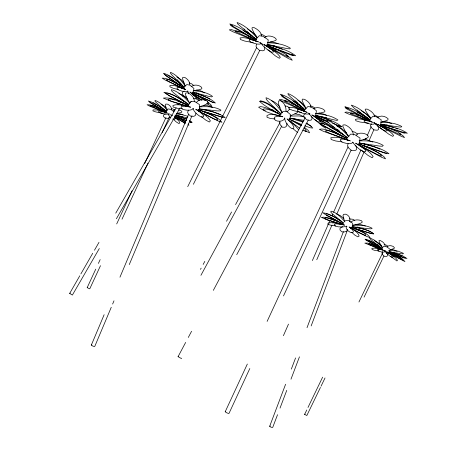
<?xml version="1.0" encoding="UTF-8"?>
<svg xmlns="http://www.w3.org/2000/svg" width="450" height="450" viewBox="0 0 450 450"><rect width="100%" height="100%" fill="white"/><g stroke="black" fill="none" stroke-linecap="round" stroke-linejoin="round"><path stroke-width="0.67" d="M171.332 109.485C171.765 106.982 169.639 105.188 167.619 104.192L165.876 104.068L165.369 104.788L165.915 107.381L167.209 110.424M199.417 109.192L199.524 104.631L194.777 101.492L191.194 101.413L188.708 104.4M195.953 113.141L195.384 115.453L193.838 116.308L190.721 116.218L188.319 114.052L187.627 112.281L188.443 110.081M287.016 123.463L286.464 126.248L285.069 127.26L282.313 127.221L280.266 124.881L279.709 122.895L279.917 121.421M380.818 124.605L381.195 119.751L376.104 116.696L372.746 116.353L369.827 119.672M359.561 143.381L360.028 138.082L354.482 134.426L350.64 134.123L347.4 137.593M267.632 45.039L268.228 39.825L262.986 36.27L259.29 35.707L256.078 39.139M315.759 115.734L316.395 110.711L311.647 107.224L307.991 106.453L303.699 110.706M290.137 118.462L290.61 114.711L286.509 111.246L283.354 111.33L280.822 113.349M193.309 92.61L193.916 88.431L190.041 85.191L186.823 84.561L183.471 87.671M349.605 221.732C350.843 218.559 348.958 215.235 345.769 214.211L343.671 214.301L343.012 215.263L343.558 218.374L344.993 221.929M195.975 98.972L196.262 98.145L195.615 97.048L190.148 92.104M297.923 111.319L297.591 112.247L296.162 113.366L290.081 115.942M277.537 414.697L272.807 427.191L272.295 427.5L270.726 427.061L269.668 426.313L285.604 384.233M291.33 369.113L295.566 357.936M307.018 327.69L343.378 231.699M280.024 408.122L286.751 390.369M290.981 379.192L299.452 356.839M311.152 325.935L347.512 229.944M111.263 307.288L94.899 346.106L94.539 346.551L92.751 346.056L91.322 345.116L104.141 314.707M119.953 277.189L188.668 114.159M112.624 304.054L113.991 300.819M129.257 264.594L191.97 115.796M312.368 260.561L328.196 224.511M328.764 223.228L330.176 220.005M330.744 218.722L331.307 217.434M332.156 215.499L332.724 214.217M333.568 212.282L360.99 149.844M365.512 139.551L366.081 138.263M367.211 135.686L371.166 126.675M283.404 335.706L288.489 324.118M316.761 259.751L332.021 224.994M332.871 223.065L333.433 221.777M334.001 220.489L334.569 219.201M336.831 214.054L363.966 152.257M369.056 140.67L373.86 129.729M100.491 265.68L89.865 288.608L89.46 288.81L87.188 287.629L95.743 269.156M98.398 263.424L100.17 259.605M116.696 223.937L132.036 190.817M144.726 163.429L165.971 117.574M122.029 219.184L147.994 163.136M162.157 132.564L169.239 117.281M249.829 368.499L229.162 413.061L228.842 413.516L226.862 412.875L225.197 411.778L247.337 364.039M267.12 321.39L348.013 146.976M283.489 295.931L351.096 150.165M385.459 251.049C384.058 253.221 380.672 251.708 378.776 251.218L377.662 250.003L377.814 249.373L379.558 249.294L383.259 250.178M346.489 226.102C344.987 228.994 348.587 231.441 350.764 232.537L352.879 232.408L353.464 231.632L352.44 229.787L349.138 226.907M320.451 387.428L306.849 415.496L304.633 414.405L306.771 409.984M307.991 407.458L322.633 377.151M358.937 302.006L382.427 253.384M321.064 386.168L325.029 377.955M364.078 297.129L383.906 256.084M187.729 186.649L256.618 47.655M193.388 184.281L259.785 50.316M348.092 143.64L347.574 145.946L348.536 147.909L351.371 150.401L354.769 150.66L356.338 149.816L356.743 148.652L356.574 147.375L355.596 145.136M181.693 358.189L181.305 358.481L178.071 356.681L185.653 342.422M188.291 337.466L191.582 331.267M213.334 290.357L305.286 117.422M236.728 254.678L308.244 120.172M169.926 116.888C169.155 118.834 166.612 118.406 165.004 118.041L163.507 116.499L163.328 115.386L163.789 114.722L165.465 114.002M200.475 269.381L201.144 268.149M203.153 264.442L204.823 261.36M226.547 221.243L231.559 211.984M235.569 204.581L280.024 122.496M200.931 275.31L281.812 125.949M347.743 229.703C346.821 232.059 343.89 232.149 341.769 231.778L340.065 230.062L339.913 228.707L340.526 227.801L342.641 226.637M99.304 248.546L72.394 295.059L69.683 293.411L79.802 275.777M80.848 273.954L92.717 253.277M94.461 250.234L99 242.331M115.751 213.143L176.13 107.933M177.874 104.889L178.926 103.067M182.762 96.379L183.459 95.164M116.404 218.745L179.927 108.067M181.322 105.632L182.019 104.417M284.957 118.131C283.281 121.708 278.544 121.849 275.377 120.358L274.14 118.389L274.545 117.174L277.138 116.336L282.358 116.499M168.823 113.636L168.621 115.133L170.662 117.742M304.633 414.405L304.819 414.124M256.562 44.274L255.988 46.187L256.854 47.976L259.521 50.366L262.789 50.816L264.324 50.181L264.752 49.219L264.189 46.986M225.197 411.778L225.518 411.322M287.094 111.892L289.631 109.198M91.322 345.116L91.688 344.666M187.493 105.891L191.194 101.413M382.742 251.629C380.953 253.125 382.933 255.409 384.368 256.292L386.415 256.466L387.343 255.954L387.439 254.441L386.657 252.759M353.211 142.346C350.179 145.018 345.459 143.1 342.107 142.206L340.296 140.254L340.588 139.236L343.553 139.112L349.791 140.535M196.121 102.645C198.602 99.405 203.068 99.039 206.612 100.642L208.08 102.33L207.562 103.517L203.951 105.339L199.232 106.802M164.914 111.971L167.901 108.9L170.814 109.384L173.919 111.684M381.769 248.344L383.816 246.268L386.117 246.471L389.498 248.754M371.498 123.874L370.553 125.19L370.626 126.253L371.588 127.873L374.214 129.966L377.207 130.224L378.523 129.566L378.546 127.637L377.269 125.505M375.244 123.576C372.386 125.229 368.679 123.491 365.771 122.828L364.056 121.224L364.224 120.437L366.733 120.521L372.139 122.04M193.5 108.579C190.463 111.161 185.951 110.278 182.481 109.26L181.029 107.528L181.463 106.549L184.455 106.2L190.502 107.061M387.056 246.864C388.693 245.081 391.286 245.582 393.249 246.471L394.38 247.646L394.161 248.422L388.901 250.341M69.683 293.411L70.065 293.113M356.203 135.118C358.948 132.216 363.234 132.975 366.525 134.404L368.359 136.299L367.959 137.554L364.213 139.359L359.184 140.737M178.071 356.681L178.459 356.389M377.438 117.686C380.424 114.874 385.554 116.089 388.147 118.834L387.883 119.829L386.533 120.617L380.931 122.242M326.61 127.378L325.496 128.16L321.829 125.73L314.893 119.419M191.16 86.704C193.922 84.296 197.893 84.825 200.846 86.614L201.954 88.183L201.33 89.055L197.854 90.034L193.438 90.579M350.618 222.227C353.672 219.746 357.885 219.184 361.507 220.748L362.34 222.041C359.887 224.364 356.085 224.297 352.969 225.169M264.639 37.446C267.525 34.959 271.519 36.101 274.607 37.524L276.322 39.279L275.895 40.331L272.233 41.693L267.345 42.621M269.668 426.313L270.174 426.004M261.54 43.616C258.097 45.096 254.126 43.251 250.824 42.221L249.137 40.416L249.446 39.589L252.315 39.836L258.289 41.794M184.168 91.086L182.621 92.194L182.284 93.161L182.683 94.708L184.196 96.413M87.188 287.629L87.598 287.426M305.454 113.766L303.919 114.823L303.677 115.808L304.307 117.456L306.669 119.762L309.864 120.369L311.49 119.908L312.137 118.153L311.462 116.066M313.633 108.692C316.744 106.65 320.552 107.882 323.589 109.406L325.041 111.066L324.461 111.96L320.653 112.956L315.714 113.513M173.216 110.453L174.617 109.913M188.055 91.164C184.719 92.362 181.063 91.024 177.998 89.685L176.912 88.076L177.429 87.379L180.18 87.66L185.546 89.488M347.017 226.294L342.517 226.997L338.271 226.817L335.025 226.001L334.204 224.668L335.014 223.987L336.544 223.841L344.616 225.051M309.763 114.008L306.596 114.047L302.406 113.169L298.693 111.724L297.27 110.019L297.737 109.333L299.053 109.412L306.759 112.174M349.346 218.869L353.115 219.324L354.51 220.292M176.766 113.422L181.26 112.522L181.952 111.909L181.176 110.812L178.425 109.839M169.678 114.052L166.725 114.188L162.101 113.546L159.334 112.607L158.569 111.471L159.193 111.009L160.425 111.06L167.018 112.916M290.087 116.083L299.098 115.931L304.155 116.933M199.243 106.931C206.572 106.453 214.391 106.318 220.956 110.121L220.016 110.931L217.226 110.914L199.221 108.889M352.946 225.264C359.438 225.152 366.362 224.972 372.184 228.291L370.98 228.836L368.319 228.718L352.389 226.732M359.213 140.873C367.419 140.653 376.071 141.064 383.282 145.446L382.41 146.256L379.412 146.076L359.19 142.965M355.601 224.342L360.776 224.556L365.439 226.046M390.015 249.564L393.435 249.773L397.159 251.241M381.021 122.484C388.114 122.355 395.483 122.94 401.782 126.506L401.085 127.125L398.458 126.917L380.694 124.234M388.918 250.425L398.137 251.139L403.464 253.361L402.958 253.862L401.158 253.744L389.25 251.775M274.939 118.941L270.596 118.569L267.047 117.309L266.951 115.532C270.253 113.462 274.404 114.941 277.999 115.346M382.483 121.483L386.887 121.866L391.742 123.643M294.744 113.85L299.503 114.609L302.816 116.302M182.391 108.703L177.182 108.236L173.138 107.072L172.963 105.486C177.632 103.573 182.835 105.66 187.599 106.324L170.933 101.205L163.311 98.1C172.001 96.868 180.09 102.448 188.066 105.294M267.368 42.75C275.31 43.014 283.579 43.898 290.441 48.262L289.575 48.876L286.684 48.504L267.283 44.584M172.89 119.228L174.651 119.312L175.084 118.755L174.735 118.035M203.805 105.317L206.64 105.474L212.507 107.421M345.386 220.388L348.851 220.601L352.384 223.099L352.671 227.025M270.517 41.85L274.725 42.469L278.184 43.74M386.567 153.169L384.542 153.028L363.15 145.524M405.467 258.126L404.257 258.036L393.812 254.239M335.773 225.849L331.239 225.332L327.814 224.342L328.089 223.144C332.117 221.94 336.341 223.391 340.358 224.027M368.314 123.103L359.983 122.023L355.899 120.774L355.472 119.346C359.567 117.951 363.921 120.122 367.982 120.876M304.037 120.341L289.389 118.17M357.036 227.059L358.194 227.166M176.873 113.394L180.534 113.962L183.094 114.874M342.051 141.851L335.756 140.991L331.2 139.528L330.834 137.784C337.303 135.996 344.211 139.134 350.466 140.929M193.433 90.686C200.076 91.311 207.062 92.278 212.552 96.401L211.601 96.896L209.093 96.457L192.561 92.115M315.72 113.625C323.415 114.323 331.397 115.498 337.922 119.948L336.943 120.414L334.091 119.886L315.405 115.262M176.648 113.974L182.019 114.638L187.858 116.314M196.616 90.028L200.284 90.726L204.789 92.919M379.029 251.01L374.873 250.414L372.116 249.486L371.874 248.411L374.619 248.062L381.499 249.638M363.763 139.438L366.806 139.781L372.87 142.065M319.118 113.113L323.286 113.968L326.627 115.358M386.297 124.903L387.484 125.055M363.285 143.303L364.472 143.454M253.237 42.615L244.744 41.062L240.396 39.493L240.092 37.941C245.503 36.703 250.898 39.729 256.072 41.062M383.856 124.577L385.11 124.751M162.855 113.254L155.841 111.938L152.888 110.869L153.073 109.913L156.769 109.963L163.26 111.696M181.153 116.302L182.329 116.505M273.656 45.675L274.956 45.906M190.024 122.158L191.689 122.462L190.597 121.624M167.484 93.184C174.274 94.697 180.129 98.775 185.923 102.454M179.983 116.094L174.966 115.138M187.335 117.776L175.703 115.397M269.623 44.927L272.363 45.439M285.03 105.919L287.55 106.397L289.378 107.927M184.573 96.834L186.806 97.256M326.177 213.767L327.488 214.014M214.104 102.578L212.338 102.234L197.167 95.169M301.466 112.494L293.124 110.526L289.012 108.866L288.911 107.46C293.377 106.639 297.675 109.091 301.866 110.34M202.579 109.243L204.502 109.631M199.333 108.804C208.125 110.959 217.884 111.87 225.214 117.624L222.227 117.242L202.556 111.054M352.17 226.603C359.454 228.487 367.734 229.022 373.731 233.955L370.946 233.539L354.516 228.336M355.978 227.244C362.042 228.645 368.533 229.753 373.528 233.736L371.514 233.618L358.014 229.477M193.297 98.229L196.194 98.837L198.816 100.496M178.408 89.573L173.396 88.329L169.903 86.805L169.948 85.483C174.864 84.645 179.572 87.48 184.162 88.909M348.351 108.523L345.285 107.848L347.175 109.181L368.336 119.919M324.214 117.27L326.61 117.793M380.784 124.166C389.812 126.467 399.549 127.817 407.334 133.273L404.477 132.711L380.306 124.948M321.497 123.907L320.321 123.643L322.329 125.297L343.71 136.929M205.144 109.772L212.327 111.555L220.354 114.744M293.271 118.519L294.621 118.828M320.445 116.404L323.612 117.135M359.263 142.852C369.388 145.614 380.475 147.178 388.98 153.754L385.74 153.163L358.723 143.859M366.581 239.901L365.332 239.608L378.473 247.32M196.268 92.88L197.432 93.156M383.827 124.847L385.093 125.156M362.689 143.539L373.815 146.649L380.025 149.181M189.833 121.837L192.184 122.422L189.501 120.442M389.048 251.668L402.486 255.757L407.014 258.531L388.524 252.214M282.864 116.854L272.734 114.047L266.332 111.763L262.974 109.884L263.846 108.832C269.899 108.996 275.259 112.455 280.682 114.812M390.566 251.961L391.849 252.292M295.296 119.002L303.244 121.466M289.738 118.086L302.906 122.091M385.723 125.308L388.901 126.152M232.357 25.633L230.383 25.099L232.268 26.629L251.933 37.913M352.035 131.394L354.538 132.075L357.643 133.987M266.94 44.381C276.744 47.407 287.432 49.337 295.678 55.794L292.573 55.029L266.321 45.129M221.653 116.955L206.117 112.207M175.078 100.074L171.793 99.146L169.093 98.927L168.137 99.782L171.99 101.531L190.541 107.235M392.49 252.456L399.938 254.897M384.069 244.412L385.942 244.946L387.844 246.144M373.973 114.998L378.484 117.045M175.562 115.408L186.688 119.093M344.424 225.129L327.488 219.904L321.356 217.367C327.448 216.472 333.174 219.859 338.749 221.856M389.537 126.326L393.474 127.513M340.358 223.898L327.499 219.904L324.349 218.458L325.569 217.873L328.162 218.166L334.299 220.134L343.316 223.869M283.067 96.171L281.171 95.569L282.791 97.014L300.949 108.332M315.096 115.059C324.298 118.316 334.406 120.487 342.028 126.9L332.483 123.255M178.391 116.218L186.666 119.233M272.97 46.074L277.059 47.379M278.719 115.374L281.278 116.196M352.997 113.541L346.832 112.005L344.846 112.326L348.514 113.985L368.004 120.819M198.951 109.873L200.756 110.469M205.689 112.089L198.023 109.575M171.472 108.405L174.864 109.935M165.763 112.5L149.428 106.026L147.071 104.732C152.533 104.552 157.359 107.871 162.203 109.997M357.204 229.236L351.219 227.261M318.999 116.336L331.824 121.388M260.736 34.189L263.126 35.004L266.062 36.838M383.574 126.203L403.239 132.907L404.994 133.116L403.279 132.013M192.915 92.104C200.638 95.113 209.317 97.116 215.421 103.039L212.777 102.263L192.083 92.694M348.047 140.141L323.364 131.304L319.343 129.302C324.602 128.087 329.67 131.259 334.519 132.891M196.149 93.122L197.269 93.521M277.661 47.593L282.51 49.387M380.211 124.841L390.808 128.835L397.856 132.047L400.382 133.763L400.956 134.989L377.291 124.301M395.798 128.351L397.536 128.981M328.14 214.138L334.603 216.928L341.1 221.029M382.286 249.953L364.843 243.112C368.831 242.432 372.538 245.008 376.155 246.358M347.507 139.854L329.738 133.273L325.344 131.164L326.239 130.297C333.737 131.327 340.358 135.478 347.152 138.572M388.671 252.315L389.824 252.748M391.545 253.389L393.244 254.025M385.296 251.038L368.561 244.322L369.084 243.787L372.966 244.817L382.348 249.311M239.529 32.147L231.491 29.616L229.264 29.846L233.089 31.826L256.438 41.288M197.826 93.718L208.114 98.156M186.266 120.493L175.016 116.168M189.203 82.901L191.734 83.869L193.877 85.567M356.608 114.857L358.329 115.526M303.801 111.071L305.106 111.572M178.858 93.516L184.506 96.3L187.684 99.208M198.09 109.468C204.683 112.241 211.86 114.283 217.451 118.896L217.755 120.291L213.862 118.851L197.679 110.396M372.752 122.377L350.404 113.597L351.124 112.927L356.822 114.463L370.147 120.6M198.754 109.699L200.537 110.391M373.348 122.608L375.148 123.311M336.994 214.268L340.149 215.499L343.941 218.413M310.472 105.739L312.801 106.65L314.916 108.084M304.819 125.814L310.179 127.766L312.795 128.059L310.59 125.871L306.006 123.356M186.232 120.707L177.283 117.163M351.236 227.166L359.263 230.501L364.196 233.128L365.726 234.546L365.546 235.575L359.325 232.858L349.223 227.143M177.075 100.704L186.216 104.468M270.467 46.901L291.426 55.198L293.377 55.524L291.358 54.068M358.796 143.775C366.317 147.009 374.4 149.529 380.902 154.648L381.431 156.167L377.066 154.384L355.494 143.19M267.227 45.613L268.526 46.131L267.407 45.608M368.955 240.654L370.648 241.341M383.355 126.186L387.551 127.879M202.894 111.33C209.413 114.446 217.474 116.258 221.917 122.327L218.413 121.14L203.468 113.49M336.932 126L341.786 128.604L346.725 133.014M301.736 124.582L289.007 119.154M167.422 113.181L149.951 105.643L150.941 105.283L155.655 106.746L165.774 111.802M354.291 228.324C359.589 231.024 366.744 232.256 370.018 237.583L366.902 236.537L358.296 232.104M388.474 252.124L398.278 256.494L402.199 259.059L402.542 259.999L386.719 251.843M314.961 115.926L327.589 121.202M266.878 45.253L277.976 50.108L285.3 53.938L287.865 55.913L288.332 57.246L263.469 44.303M265.281 110.661L261.647 109.125L258.615 107.207L260.556 106.594C267.114 107.387 272.936 110.852 278.798 113.67M374.468 240.767L378.276 242.758L381.302 245.509M286.931 101.357L281.526 99.562L279.27 99.624L282.786 101.604L305.01 111.628M153.169 103.005L158.186 105.531M187.926 124.751L188.983 125.207L188.269 123.879M362.897 145.547L366.958 147.302M335.154 133.166L343.468 136.89M258.362 41.94L234.99 31.489L235.884 30.819L238.657 31.416L245.666 34.498L255.803 39.887M336.499 125.578L340.2 126.793L338.046 125.117M259.447 42.418L261.006 43.104M362.908 117.456L368.128 119.79M315.259 116.201L316.479 116.741M318.915 117.821L327.836 121.764M302.777 130.089L306.163 131.586L305.933 129.966L303.975 127.884M391.393 253.417L393.649 254.43M185.434 122.974L174.482 117.028M374.394 122.991L376.132 123.778M161.066 104.169L164.711 106.217L166.084 107.556M367.526 147.561L370.935 149.113M174.803 116.117L182.093 119.661L185.524 122.169M314.893 115.813L328.635 122.591M183.223 88.577L165.111 79.987L162.203 78.131C168.975 78.092 174.651 82.913 180.472 85.849M270.855 47.16L276.497 49.821M394.2 254.689C397.952 256.657 402.396 258.086 404.978 261.63L388.575 252.928M185.434 89.561L169.543 81.889L166.292 79.897L167.265 79.363L169.672 79.976L175.477 82.845L183.578 87.677M177.013 117.231L185.749 121.905M376.695 246.606L378.326 247.376M291.538 103.466L293.271 104.316M271.288 100.462C274.826 101.869 277.982 104.226 280.074 107.432M308.363 113.068L309.892 113.822M307.344 112.567L284.355 101.183L285.368 100.665L291.403 102.898L304.515 110.312M371.503 149.372L375.429 151.307M374.574 123.086L377.623 124.599M380.064 125.809L401.108 136.254L404.556 137.593L402.907 135.72L399.628 133.515M334.333 127.62L311.822 114.947M342.973 223.813L327.639 215.966L322.802 212.799C330.626 213.677 337.005 218.936 343.502 222.958M248.029 36.062L251.696 37.901M188.522 105.615L170.218 96.233L163.879 92.278C173.222 93.341 180.81 99.782 188.651 104.468M185.282 103.984L169.869 96.019L165.808 93.471M318.668 117.804L323.921 120.521M292.14 120.358L301.449 125.376M167.676 75.212L174.403 79.127L182.014 85.112M377.651 124.358L385.65 128.919L386.843 129.994L386.955 130.894L385.076 130.995L381.594 129.06L374.169 122.822M329.102 126.377L341.601 133.605M288.979 118.974L301.236 125.888M400.483 255.111L402.103 255.949M337.449 220.944L326.301 214.92M264.319 44.826L276.429 51.21M361.052 110.582L366.863 114.131L370.294 117.293M296.123 105.812L297.264 106.408M192.617 92.863L205.942 100.671M207.253 103.399L208.361 103.984L208.266 102.831M176.799 76.905L181.524 79.959L184.359 83.233M371.183 241.622L378.242 245.857M200.947 112.174L195.536 109.249M370.024 120.623L344.852 106.83C354.212 108.562 361.901 114.846 369.906 119.638M359.426 145.401L381.724 157.331L385.588 158.833L383.856 156.589L380.284 153.973L375.992 151.583M357.154 112.129L364.522 116.302M357.722 231.795L350.736 227.925M346.871 138.516L322.706 125.061L319.652 122.85C330.233 124.695 338.721 132.148 347.597 137.728M306.731 123.103L311.248 126.405M379.986 125.724L384.604 128.368M196.903 95.248L201.999 98.19M384.907 250.875L386.128 251.561M266.895 46.429L288.585 58.641L292.264 60.272L290.661 58.174L286.132 54.951M185.231 123.435L174.842 117.326M382.078 249.255L365.012 239.153C371.492 240.373 376.627 245.036 382.033 248.524M280.496 114.846C273.414 110.436 265.556 106.954 259.414 101.233C267.986 102.223 274.387 109.119 281.171 113.878M164.672 111.279L165.797 111.938M304.892 130.725L309.628 132.84L308.464 130.652L304.211 127.142M162.439 109.974L150.666 102.932L149.777 101.987M170.589 114.739L172.277 115.734M264.69 44.932L272.171 49.894L273.313 51.098L273.296 52.065L271.198 52.065L267.581 49.798L262.766 45.529L260.505 42.75M165.966 111.994L149.957 102.358L148.326 100.997L153.579 102.802L162.939 108.742M247.539 28.935L253.491 33.053L256.888 36.63M255.538 39.808L232.633 26.078L229.753 23.951C240.002 26.364 248.124 33.767 256.686 39.51M355.911 143.241L364.455 149.04L365.687 150.401L365.704 151.56L363.527 151.751L359.713 149.451L355.686 145.952L352.536 142.076M278.977 113.777L276.688 112.376M315.113 117.084L334.783 129.122L338.304 130.843L337.635 129.859M385.178 128.722C388.153 130.703 391.657 132.322 393.598 135.456L392.799 136.389L389.019 134.331L381.279 128.621M242.949 30.347L252.686 36.675M365.113 116.668L367.464 118.114M274.421 110.976L275.558 111.673M386.966 251.876L392.248 255.521L393.019 256.376L393.053 257.091L391.759 257.209L389.436 255.769L386.246 252.833L384.643 250.672M359.061 145.187C363.954 148.641 369.984 151.318 373.14 156.617L372.144 157.776L367.971 155.379L361.924 150.531M272.188 109.575L273.302 110.278M202.551 98.533L205.301 100.26M208.671 98.511L209.784 99.219M197.904 110.424C202.264 113.569 207.838 115.976 210.392 120.926L209.357 122.046L205.678 120.038L201.459 116.623M388.524 252.861L395.246 257.563L397.502 260.218L396.917 260.933L390.696 256.416M312.216 115.048L319.196 120.049L320.102 121.151L319.911 121.978L317.784 121.821L314.477 119.571L311.243 116.522L309.15 113.704M297.923 100.164L300.999 102.156L305.038 106.133M304.245 110.216L282.831 96.289L280.254 94.23C289.761 96.857 297.157 103.956 304.959 109.648M268.178 47.216C272.385 50.31 277.622 52.695 280.327 57.347L279.332 58.297L275.377 55.884L267.964 49.719M297.517 132.457L292.944 128.655M206.691 103.618L211.894 106.582L210.887 104.743L207.371 101.722M196.425 109.609L201.386 113.175L203.67 115.706L203.507 116.797L201.431 117.096C197.809 115.211 194.192 112.399 192.893 108.366M201.938 100.192L189.804 92.019M292.989 101.025L301.112 106.712M180.146 85.494L165.679 75.516L164.419 74.126M299.554 128.064L287.207 119.188M201.375 100.035L191.779 93.431M378.714 246.178L379.654 246.819M350.983 228.004C353.88 230.366 358.11 232.189 359.173 236.031L357.891 236.835L354.892 235.176L351.641 232.239M290.588 121.371L291.594 122.062M184.871 88.644L165.499 75.189L163.417 73.26C171.551 75.476 177.615 81.911 184.067 86.991M159.114 106.194L166.32 111.392M315.945 117.658L324.726 124.622M369.979 119.807C363.859 114.834 356.355 111.026 351.231 105.12C358.785 107.398 364.753 112.815 370.327 118.159M170.904 114.806L172.069 115.644M365.49 116.488L367.408 117.9M174.319 117.191C176.31 118.896 179.106 120.291 179.848 122.968L178.791 123.519L176.214 121.905L173.008 118.913M163.496 109.159L164.61 109.986M364.944 116.078L358.358 111.071M302.22 107.544L303.328 108.371M188.696 104.653L173.829 93.004L171.658 90.956L171.338 89.612C178.779 91.597 184.314 97.29 189.377 102.769M347.518 137.829L330.362 124.234L327.752 121.899L327.195 120.442C336.088 123.238 342.726 130.151 348.93 136.778M343.327 222.958L332.28 213.767L330.823 212.169L330.986 211.174C336.864 212.642 341.156 217.204 344.767 221.799M382.061 248.653L371.441 240.047L369.844 238.59L369.484 237.684L374.664 240.289L382.157 247.252M379.839 127.479L380.801 128.239M191.784 93.353L199.519 100.125M256.179 39.285L240.036 25.999L237.594 23.782L237.099 22.5C245.076 25.318 251.145 31.472 256.753 37.547M277.948 110.869C272.61 106.701 267.171 101.812 260.235 100.772L260.938 101.649M375.879 124.256L376.729 124.954M341.713 132.986L342.697 133.796M251.657 35.483L252.636 36.292M253.609 37.102L254.582 37.913M251.196 35.094L246.786 31.359M377.1 244.463L378 245.222M337.888 129.791L339.277 130.967M166.292 111.51L156.296 102.628L154.997 101.216L155.07 100.44C160.138 102.133 163.851 106.177 167.018 110.295M290.301 121.269L294.975 125.477L298.744 129.797M304.999 109.817L290.379 96.789L288.236 94.663L287.944 93.51C295.324 96.407 300.814 102.353 305.786 108.298M356.951 109.867L357.907 110.717M243.99 28.884L244.901 29.694M302.079 107.123L303.126 108.062M299.064 104.377L301.039 106.177M281.171 114.109L268.155 101.548L266.299 99.281L266.04 97.701C273.336 100.159 277.903 106.808 282.246 112.748M298.108 103.494L295.273 100.8M287.077 118.828L291.876 123.711L293.873 126.855L293.709 128.199L291.87 128.644C288.011 126.326 285.249 122.344 284.428 117.917M184.095 87.142L172.294 75.409L170.601 73.429L170.482 72.309C176.794 74.942 181.164 80.449 185.074 85.832M386.123 252.152L386.865 252.872M179.117 81.748L181.091 83.841M177.278 79.74L178.194 80.747M375.739 123.66L376.374 124.386M370.609 118.322L365.259 110.289L365.254 109.159L367.104 109.108C370.395 110.576 373.736 112.798 374.726 116.483M262.131 43.74L262.721 44.544M348.362 136.001L345.066 130.888L342.855 126.399L342.951 124.993L345.099 124.853C349.329 126.681 353.07 130.269 353.43 135.073M382.348 247.371L379.502 242.736L378.99 240.559L380.272 240.48L382.607 241.886L384.041 243.281L385.239 245.976M257.051 37.733L254.019 32.957L252.023 28.834L252.157 27.63L254.233 27.686C257.648 29.413 261.09 31.989 261.782 36M189.653 102.932L187.003 98.398L185.349 94.371L185.602 93.06L187.661 92.807C191.424 94.275 194.49 97.661 194.411 101.852M188.837 93.876L187.532 90.894M306.056 108.484L303.581 103.984L302.085 100.159L302.394 99.101L304.498 99.309C307.536 100.997 310.714 103.461 310.967 107.212M282.24 112.866C280.744 109.097 277.852 105.255 278.522 101.047L280.333 100.642C284.338 102.594 286.324 106.942 286.014 111.257M185.299 86.001L183.482 81.861L182.492 78.306L182.891 77.282L184.776 77.411C187.419 78.975 189.917 81.467 189.776 84.763"/></g></svg>
